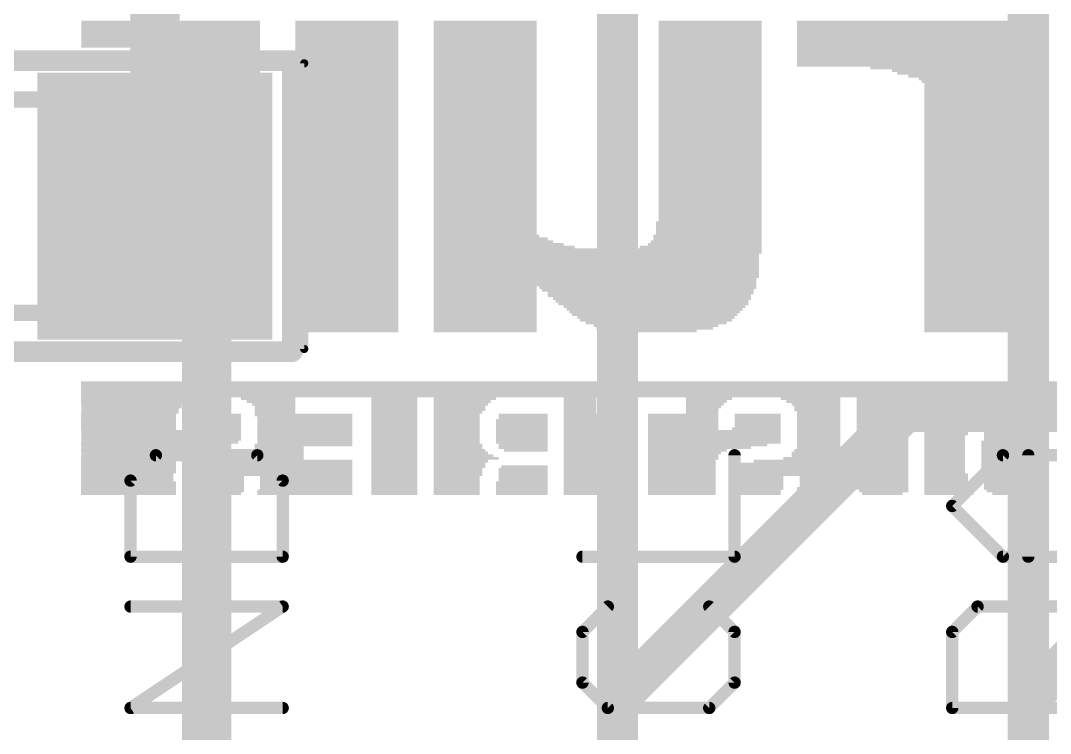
# Model space of a CAD drawing. Extents: x -0.1 to 28.1, y -0.3 to 17.1.
# Drawn here: x 3.93 to 10.3, y 3.85 to 8.26 of the extents above; entities that cross this region are included whole.
import ezdxf

# ---------------------------------------------------------------- set-up
doc = ezdxf.new("R2010")
doc.units = 0
for name, color, linetype in [('1', 12, 'CONTINUOUS'), ('16', 132, 'CONTINUOUS'), ('21', 40, 'CONTINUOUS'), ('22', 4, 'CONTINUOUS'), ('29', 253, 'CONTINUOUS'), ('39', 12, 'CONTINUOUS'), ('51', 253, 'CONTINUOUS')]:
    doc.layers.add(name, color=color, linetype=linetype)

# ---------------------------------------------------------------- blocks, each defined once
blk = doc.blocks.new('RECT')
blk.add_solid([(-0.5, -0.5), (0.5, -0.5), (-0.5, 0.5), (0.5, 0.5)])

msp = doc.modelspace()

# ---------------------------------------------------------------- linework, layer by layer
at = {"layer": '1'}
for points, const_width in [([(7.62, 9.21), (7.62, 1.778)], 0.254), ([(10.16, 9.21), (10.16, 1.778)], 0.254), ([(4.76, 7.112), (4.76, 8.89)], 0.3048), ([(5.08, 6.792), (4.76, 7.112)], 0.3048), ([(5.08, 1.778), (5.08, 6.792)], 0.3048)]:
    msp.add_lwpolyline(points, dxfattribs=dict(at, const_width=const_width))
at = {"layer": '1', "const_width": 0.1524}
for points in [[(4.8139, 7.1659, 1), (4.7061, 7.0581)], [(4.6838, 7.112, 1), (4.8362, 7.112)], [(5.1562, 6.792, 1), (5.0038, 6.792)], [(5.0261, 6.7381, 1), (5.1339, 6.8459)]]:
    msp.add_lwpolyline(points, format="xyb", dxfattribs=at)
at = {"layer": '16', "const_width": 0.254}
for points in [[(9.398, 5.842), (7.62, 4.064)], [(13.97, 5.842), (9.398, 5.842)], [(10.16, 4.064), (11.43, 5.334)], [(7.62, 4.064), (7.62, 1.778)], [(10.16, 1.778), (10.16, 4.064)]]:
    msp.add_lwpolyline(points, dxfattribs=at)
at = {"layer": '16', "const_width": 0.127}
for points in [[(9.398, 5.9055, 1), (9.398, 5.7785)], [(9.4429, 5.7971, 1), (9.3531, 5.8869)], [(7.6835, 4.064, 1), (7.5565, 4.064)], [(7.5751, 4.1089, 1), (7.6649, 4.0191)], [(10.2235, 4.064, 1), (10.0965, 4.064)], [(10.1151, 4.1089, 1), (10.2049, 4.0191)]]:
    msp.add_lwpolyline(points, format="xyb", dxfattribs=at)
at = {"layer": '21'}
for points, const_width in [([(2.01, 8.012), (5.61, 8.012)], 0.127), ([(5.61, 8.012), (5.61, 6.212)], 0.127), ([(5.61, 6.212), (2.01, 6.212)], 0.127), ([(4.7661, 5.5716), (4.6093, 5.4149)], 0.0762), ([(5.3931, 5.5716), (4.7661, 5.5716)], 0.0762), ([(5.5499, 5.4149), (5.3931, 5.5716)], 0.0762), ([(8.3439, 4.9446), (8.3439, 5.5716)], 0.0762), ([(9.6893, 5.2581), (10.0028, 5.5716)], 0.0762), ([(10.0028, 5.5716), (10.6299, 5.5716)], 0.0762), ([(10.1596, 4.9446), (10.1596, 5.5716)], 0.0762), ([(4.6093, 5.4149), (4.6093, 4.9446)], 0.0762), ([(5.5499, 4.9446), (5.5499, 5.4149)], 0.0762), ([(10.0028, 4.9446), (9.6893, 5.2581)], 0.0762), ([(4.6093, 4.9446), (5.5499, 4.9446)], 0.0762), ([(7.4033, 4.9446), (8.3439, 4.9446)], 0.0762), ([(10.6299, 4.9446), (10.0028, 4.9446)], 0.0762), ([(4.6093, 4.0091), (5.5499, 4.6361)], 0.0762), ([(5.5499, 4.6361), (4.6093, 4.6361)], 0.0762), ([(7.5601, 4.6361), (7.4033, 4.4794)], 0.0762), ([(8.3439, 4.4794), (8.1871, 4.6361)], 0.0762), ([(9.8461, 4.6361), (9.6893, 4.4794)], 0.0762), ([(10.4731, 4.6361), (9.8461, 4.6361)], 0.0762), ([(7.4033, 4.4794), (7.4033, 4.1658)], 0.0762), ([(8.3439, 4.1658), (8.3439, 4.4794)], 0.0762), ([(9.6893, 4.4794), (9.6893, 4.0091)], 0.0762), ([(7.4033, 4.1658), (7.5601, 4.0091)], 0.0762), ([(8.1871, 4.0091), (8.3439, 4.1658)], 0.0762), ([(5.5499, 4.0091), (4.6093, 4.0091)], 0.0762), ([(7.5601, 4.0091), (8.1871, 4.0091)], 0.0762), ([(9.6893, 4.0091), (10.6299, 4.0091)], 0.0762)]:
    msp.add_lwpolyline(points, dxfattribs=dict(at, const_width=const_width))
for points, const_width in [([(5.6418, 8.012, 1), (5.5783, 8.012)], 0.0635), ([(5.61, 7.9803, 1), (5.61, 8.0438)], 0.0635), ([(5.5783, 6.212, 1), (5.6418, 6.212)], 0.0635), ([(5.61, 6.1803, 1), (5.61, 6.2438)], 0.0635), ([(4.7661, 5.5907, 1), (4.7661, 5.5526)], 0.0381), ([(4.7795, 5.5582, 1), (4.7526, 5.5851)], 0.0381), ([(5.4066, 5.5851, 1), (5.3797, 5.5582)], 0.0381), ([(5.3931, 5.5526, 1), (5.3931, 5.5907)], 0.0381), ([(8.3629, 5.5716, 1), (8.3248, 5.5716)], 0.0381), ([(10.0028, 5.5907, 1), (10.0028, 5.5526)], 0.0381), ([(10.0163, 5.5582, 1), (9.9894, 5.5851)], 0.0381), ([(10.1787, 5.5716, 1), (10.1406, 5.5716)], 0.0381), ([(4.6283, 5.4149, 1), (4.5902, 5.4149)], 0.0381), ([(4.5958, 5.4284, 1), (4.6228, 5.4014)], 0.0381), ([(5.569, 5.4149, 1), (5.5309, 5.4149)], 0.0381), ([(5.5364, 5.4014, 1), (5.5634, 5.4284)], 0.0381), ([(9.7028, 5.2716, 1), (9.6758, 5.2446)], 0.0381), ([(9.6758, 5.2716, 1), (9.7028, 5.2446)], 0.0381), ([(4.6093, 4.9636, 1), (4.6093, 4.9255)], 0.0381), ([(5.5499, 4.9255, 1), (5.5499, 4.9636)], 0.0381), ([(7.4033, 4.9636, 1), (7.4033, 4.9255)], 0.0381), ([(8.3439, 4.9255, 1), (8.3439, 4.9636)], 0.0381), ([(10.0028, 4.9636, 1), (10.0028, 4.9255)], 0.0381), ([(9.9894, 4.9311, 1), (10.0163, 4.9581)], 0.0381), ([(4.5902, 4.9446, 1), (4.6283, 4.9446)], 0.0381), ([(5.5309, 4.9446, 1), (5.569, 4.9446)], 0.0381), ([(8.3248, 4.9446, 1), (8.3629, 4.9446)], 0.0381), ([(10.1406, 4.9446, 1), (10.1787, 4.9446)], 0.0381), ([(4.6093, 4.6552, 1), (4.6093, 4.6171)], 0.0381), ([(5.5605, 4.6203, 1), (5.5393, 4.652)], 0.0381), ([(5.5499, 4.6171, 1), (5.5499, 4.6552)], 0.0381), ([(7.5735, 4.6227, 1), (7.5466, 4.6496)], 0.0381), ([(8.2006, 4.6496, 1), (8.1737, 4.6227)], 0.0381), ([(9.8461, 4.6552, 1), (9.8461, 4.6171)], 0.0381), ([(9.8595, 4.6227, 1), (9.8326, 4.6496)], 0.0381), ([(7.4223, 4.4794, 1), (7.3842, 4.4794)], 0.0381), ([(7.3898, 4.4928, 1), (7.4168, 4.4659)], 0.0381), ([(8.3629, 4.4794, 1), (8.3248, 4.4794)], 0.0381), ([(8.3304, 4.4659, 1), (8.3574, 4.4928)], 0.0381), ([(9.7083, 4.4794, 1), (9.6702, 4.4794)], 0.0381), ([(9.6758, 4.4928, 1), (9.7028, 4.4659)], 0.0381), ([(7.4168, 4.1793, 1), (7.3898, 4.1524)], 0.0381), ([(8.3574, 4.1524, 1), (8.3304, 4.1793)], 0.0381), ([(7.3842, 4.1658, 1), (7.4223, 4.1658)], 0.0381), ([(8.3248, 4.1658, 1), (8.3629, 4.1658)], 0.0381), ([(4.6093, 4.0281, 1), (4.6093, 3.99)], 0.0381), ([(4.5987, 4.0249, 1), (4.6199, 3.9932)], 0.0381), ([(5.5499, 3.99, 1), (5.5499, 4.0281)], 0.0381), ([(7.5601, 4.0281, 1), (7.5601, 3.99)], 0.0381), ([(7.5466, 3.9956, 1), (7.5735, 4.0225)], 0.0381), ([(8.1737, 4.0225, 1), (8.2006, 3.9956)], 0.0381), ([(8.1871, 3.99, 1), (8.1871, 4.0281)], 0.0381), ([(9.6702, 4.0091, 1), (9.7083, 4.0091)], 0.0381), ([(9.6893, 4.0281, 1), (9.6893, 3.99)], 0.0381)]:
    msp.add_lwpolyline(points, format="xyb", dxfattribs=dict(at, const_width=const_width))
at = {"layer": '39', "const_width": 0.0508}
for points in [[(1.937, 7.995), (5.683, 7.995)], [(5.683, 7.995), (5.683, 6.229)], [(5.683, 6.229), (1.937, 6.229)]]:
    msp.add_lwpolyline(points, dxfattribs=at)
at = {"layer": '39', "const_width": 0.0254}
for points in [[(5.6957, 7.995, 1), (5.6703, 7.995)], [(5.683, 7.9823, 1), (5.683, 8.0077)], [(5.6703, 6.229, 1), (5.6957, 6.229)], [(5.683, 6.2163, 1), (5.683, 6.2417)]]:
    msp.add_lwpolyline(points, format="xyb", dxfattribs=at)
at = {"layer": '51', "const_width": 0.1016}
for points in [[(3.429, 7.772), (4.191, 7.772)], [(3.454, 6.452), (4.191, 6.452)]]:
    msp.add_lwpolyline(points, dxfattribs=at)
at = {"layer": '51', "const_width": 0.0508}
for points in [[(4.191, 7.7466, 1), (4.191, 7.7974)], [(4.191, 6.4266, 1), (4.191, 6.4774)]]:
    msp.add_lwpolyline(points, format="xyb", dxfattribs=at)

# ---------------------------------------------------------------- block references
at = {"layer": '1', "xscale": 1.3, "yscale": 1.5}
msp.add_blockref('RECT', (4.76, 7.112), dxfattribs=at)
at = {"layer": '22', "rotation": 180}
for p, xscale, yscale in [((4.8573, 8.2509), 1.1065, 0.0167), ((4.8573, 8.2342), 1.1065, 0.0168), ((4.8573, 8.2174), 1.1065, 0.0168), ((5.9469, 8.2509), 0.637, 0.0167), ((5.9469, 8.2342), 0.637, 0.0168), ((5.9469, 8.2174), 0.637, 0.0168), ((6.8018, 8.2509), 0.6371, 0.0167), ((6.8018, 8.2342), 0.6371, 0.0168), ((6.8018, 8.2174), 0.6371, 0.0168), ((8.1933, 8.2509), 0.637, 0.0167), ((8.1933, 8.2342), 0.637, 0.0168), ((8.1933, 8.2174), 0.637, 0.0168), ((9.4422, 8.2509), 1.425, 0.0167), ((9.4422, 8.2342), 1.425, 0.0168), ((9.4422, 8.2174), 1.425, 0.0168), ((4.8573, 8.2006), 1.1065, 0.0167), ((4.8573, 8.1839), 1.1065, 0.0168), ((4.8573, 8.1671), 1.1065, 0.0168), ((4.8573, 8.1503), 1.1065, 0.0167), ((5.9469, 8.2006), 0.637, 0.0167), ((5.9469, 8.1839), 0.637, 0.0168), ((5.9469, 8.1671), 0.637, 0.0168), ((5.9469, 8.1503), 0.637, 0.0167), ((6.8018, 8.2006), 0.6371, 0.0167), ((6.8018, 8.1839), 0.6371, 0.0168), ((6.8018, 8.1671), 0.6371, 0.0168), ((6.8018, 8.1503), 0.6371, 0.0167), ((8.1933, 8.2006), 0.637, 0.0167), ((8.1933, 8.1839), 0.637, 0.0168), ((8.1933, 8.1671), 0.637, 0.0168), ((8.1933, 8.1503), 0.637, 0.0167), ((9.4422, 8.2006), 1.425, 0.0167), ((9.4422, 8.1839), 1.425, 0.0168), ((9.4422, 8.1671), 1.425, 0.0168), ((9.4422, 8.1503), 1.425, 0.0167), ((4.8573, 8.1336), 1.1065, 0.0168), ((4.8573, 8.1168), 1.1065, 0.0168), ((4.8573, 8.1), 1.1065, 0.0167), ((5.092, 8.0833), 0.6371, 0.0168), ((5.9469, 8.1336), 0.637, 0.0168), ((5.9469, 8.1168), 0.637, 0.0168), ((5.9469, 8.1), 0.637, 0.0167), ((5.9469, 8.0833), 0.637, 0.0168), ((6.8018, 8.1336), 0.6371, 0.0168), ((6.8018, 8.1168), 0.6371, 0.0168), ((6.8018, 8.1), 0.6371, 0.0167), ((6.8018, 8.0833), 0.6371, 0.0168), ((8.1933, 8.1336), 0.637, 0.0168), ((8.1933, 8.1168), 0.637, 0.0168), ((8.1933, 8.1), 0.637, 0.0167), ((8.1933, 8.0833), 0.637, 0.0168), ((9.4422, 8.1336), 1.425, 0.0168), ((9.4422, 8.1168), 1.425, 0.0168), ((9.4422, 8.1), 1.425, 0.0167), ((9.4422, 8.0833), 1.425, 0.0168), ((5.092, 8.0666), 0.6371, 0.0167), ((5.092, 8.0498), 0.6371, 0.0168), ((5.092, 8.033), 0.6371, 0.0168), ((5.092, 8.0163), 0.6371, 0.0167), ((5.9469, 8.0666), 0.637, 0.0167), ((5.9469, 8.0498), 0.637, 0.0168), ((5.9469, 8.033), 0.637, 0.0168), ((5.9469, 8.0163), 0.637, 0.0167), ((6.8018, 8.0666), 0.6371, 0.0167), ((6.8018, 8.0498), 0.6371, 0.0168), ((6.8018, 8.033), 0.6371, 0.0168), ((6.8018, 8.0163), 0.6371, 0.0167), ((8.1933, 8.0666), 0.637, 0.0167), ((8.1933, 8.0498), 0.637, 0.0168), ((8.1933, 8.033), 0.637, 0.0168), ((8.1933, 8.0163), 0.637, 0.0167), ((9.4422, 8.0666), 1.425, 0.0167), ((9.4422, 8.0498), 1.425, 0.0168), ((9.4422, 8.033), 1.425, 0.0168), ((9.4422, 8.0163), 1.425, 0.0167), ((5.092, 7.9995), 0.6371, 0.0168), ((5.092, 7.9827), 0.6371, 0.0168), ((5.092, 7.966), 0.6371, 0.0167), ((5.9469, 7.9995), 0.637, 0.0168), ((5.9469, 7.9827), 0.637, 0.0168), ((5.9469, 7.966), 0.637, 0.0167), ((6.8018, 7.9995), 0.6371, 0.0168), ((6.8018, 7.9827), 0.6371, 0.0168), ((6.8018, 7.966), 0.6371, 0.0167), ((8.1933, 7.9995), 0.637, 0.0168), ((8.1933, 7.9827), 0.637, 0.0168), ((8.1933, 7.966), 0.637, 0.0167), ((9.4422, 7.9995), 1.425, 0.0168), ((9.4422, 7.9827), 1.425, 0.0168), ((9.6685, 7.966), 0.9723, 0.0167), ((5.092, 7.9492), 0.6371, 0.0168), ((5.092, 7.9324), 0.6371, 0.0168), ((5.092, 7.9157), 0.6371, 0.0167), ((5.092, 7.8989), 0.6371, 0.0168), ((5.9469, 7.9492), 0.637, 0.0168), ((5.9469, 7.9324), 0.637, 0.0168), ((5.9469, 7.9157), 0.637, 0.0167), ((5.9469, 7.8989), 0.637, 0.0168), ((6.8018, 7.9492), 0.6371, 0.0168), ((6.8018, 7.9324), 0.6371, 0.0168), ((6.8018, 7.9157), 0.6371, 0.0167), ((6.8018, 7.8989), 0.6371, 0.0168), ((8.1933, 7.9492), 0.637, 0.0168), ((8.1933, 7.9324), 0.637, 0.0168), ((8.1933, 7.9157), 0.637, 0.0167), ((8.1933, 7.8989), 0.637, 0.0168), ((9.7356, 7.9492), 0.8382, 0.0168), ((9.7523, 7.9324), 0.8047, 0.0168), ((9.7858, 7.9157), 0.7377, 0.0167), ((9.8194, 7.8989), 0.6706, 0.0168), ((5.092, 7.8821), 0.6371, 0.0168), ((5.092, 7.8654), 0.6371, 0.0167), ((5.092, 7.8486), 0.6371, 0.0168), ((5.092, 7.8319), 0.6371, 0.0167), ((5.9469, 7.8821), 0.637, 0.0168), ((5.9469, 7.8654), 0.637, 0.0167), ((5.9469, 7.8486), 0.637, 0.0168), ((5.9469, 7.8319), 0.637, 0.0167), ((6.8018, 7.8821), 0.6371, 0.0168), ((6.8018, 7.8654), 0.6371, 0.0167), ((6.8018, 7.8486), 0.6371, 0.0168), ((6.8018, 7.8319), 0.6371, 0.0167), ((8.1933, 7.8821), 0.637, 0.0168), ((8.1933, 7.8654), 0.637, 0.0167), ((8.1933, 7.8486), 0.637, 0.0168), ((8.1933, 7.8319), 0.637, 0.0167), ((9.8278, 7.8821), 0.6538, 0.0168), ((9.8361, 7.8654), 0.6371, 0.0167), ((9.8361, 7.8486), 0.6371, 0.0168), ((9.8361, 7.8319), 0.6371, 0.0167), ((5.092, 7.8151), 0.6371, 0.0168), ((5.092, 7.7983), 0.6371, 0.0168), ((5.092, 7.7816), 0.6371, 0.0167), ((5.092, 7.7648), 0.6371, 0.0168), ((5.9469, 7.8151), 0.637, 0.0168), ((5.9469, 7.7983), 0.637, 0.0168), ((5.9469, 7.7816), 0.637, 0.0167), ((5.9469, 7.7648), 0.637, 0.0168), ((6.8018, 7.8151), 0.6371, 0.0168), ((6.8018, 7.7983), 0.6371, 0.0168), ((6.8018, 7.7816), 0.6371, 0.0167), ((6.8018, 7.7648), 0.6371, 0.0168), ((8.1933, 7.8151), 0.637, 0.0168), ((8.1933, 7.7983), 0.637, 0.0168), ((8.1933, 7.7816), 0.637, 0.0167), ((8.1933, 7.7648), 0.637, 0.0168), ((9.8361, 7.8151), 0.6371, 0.0168), ((9.8361, 7.7983), 0.6371, 0.0168), ((9.8361, 7.7816), 0.6371, 0.0167), ((9.8361, 7.7648), 0.6371, 0.0168), ((5.092, 7.748), 0.6371, 0.0168), ((5.092, 7.7313), 0.6371, 0.0167), ((5.092, 7.7145), 0.6371, 0.0168), ((5.092, 7.6977), 0.6371, 0.0168), ((5.9469, 7.748), 0.637, 0.0168), ((5.9469, 7.7313), 0.637, 0.0167), ((5.9469, 7.7145), 0.637, 0.0168), ((5.9469, 7.6977), 0.637, 0.0168), ((6.8018, 7.748), 0.6371, 0.0168), ((6.8018, 7.7313), 0.6371, 0.0167), ((6.8018, 7.7145), 0.6371, 0.0168), ((6.8018, 7.6977), 0.6371, 0.0168), ((8.1933, 7.748), 0.637, 0.0168), ((8.1933, 7.7313), 0.637, 0.0167), ((8.1933, 7.7145), 0.637, 0.0168), ((8.1933, 7.6977), 0.637, 0.0168), ((9.8361, 7.748), 0.6371, 0.0168), ((9.8361, 7.7313), 0.6371, 0.0167), ((9.8361, 7.7145), 0.6371, 0.0168), ((9.8361, 7.6977), 0.6371, 0.0168), ((5.092, 7.681), 0.6371, 0.0167), ((5.092, 7.6642), 0.6371, 0.0168), ((5.092, 7.6475), 0.6371, 0.0167), ((5.9469, 7.681), 0.637, 0.0167), ((5.9469, 7.6642), 0.637, 0.0168), ((5.9469, 7.6475), 0.637, 0.0167), ((6.8018, 7.681), 0.6371, 0.0167), ((6.8018, 7.6642), 0.6371, 0.0168), ((6.8018, 7.6475), 0.6371, 0.0167), ((8.1933, 7.681), 0.637, 0.0167), ((8.1933, 7.6642), 0.637, 0.0168), ((8.1933, 7.6475), 0.637, 0.0167), ((9.8361, 7.681), 0.6371, 0.0167), ((9.8361, 7.6642), 0.6371, 0.0168), ((9.8361, 7.6475), 0.6371, 0.0167), ((5.092, 7.6307), 0.6371, 0.0168), ((5.092, 7.6139), 0.6371, 0.0168), ((5.092, 7.5972), 0.6371, 0.0167), ((5.092, 7.5804), 0.6371, 0.0168), ((5.9469, 7.6307), 0.637, 0.0168), ((5.9469, 7.6139), 0.637, 0.0168), ((5.9469, 7.5972), 0.637, 0.0167), ((5.9469, 7.5804), 0.637, 0.0168), ((6.8018, 7.6307), 0.6371, 0.0168), ((6.8018, 7.6139), 0.6371, 0.0168), ((6.8018, 7.5972), 0.6371, 0.0167), ((6.8018, 7.5804), 0.6371, 0.0168), ((8.1933, 7.6307), 0.637, 0.0168), ((8.1933, 7.6139), 0.637, 0.0168), ((8.1933, 7.5972), 0.637, 0.0167), ((8.1933, 7.5804), 0.637, 0.0168), ((9.8361, 7.6307), 0.6371, 0.0168), ((9.8361, 7.6139), 0.6371, 0.0168), ((9.8361, 7.5972), 0.6371, 0.0167), ((9.8361, 7.5804), 0.6371, 0.0168), ((5.092, 7.5636), 0.6371, 0.0168), ((5.092, 7.5469), 0.6371, 0.0167), ((5.092, 7.5301), 0.6371, 0.0168), ((5.092, 7.5133), 0.6371, 0.0168), ((5.9469, 7.5636), 0.637, 0.0168), ((5.9469, 7.5469), 0.637, 0.0167), ((5.9469, 7.5301), 0.637, 0.0168), ((5.9469, 7.5133), 0.637, 0.0168), ((6.8018, 7.5636), 0.6371, 0.0168), ((6.8018, 7.5469), 0.6371, 0.0167), ((6.8018, 7.5301), 0.6371, 0.0168), ((6.8018, 7.5133), 0.6371, 0.0168), ((8.1933, 7.5636), 0.637, 0.0168), ((8.1933, 7.5469), 0.637, 0.0167), ((8.1933, 7.5301), 0.637, 0.0168), ((8.1933, 7.5133), 0.637, 0.0168), ((9.8361, 7.5636), 0.6371, 0.0168), ((9.8361, 7.5469), 0.6371, 0.0167), ((9.8361, 7.5301), 0.6371, 0.0168), ((9.8361, 7.5133), 0.6371, 0.0168), ((5.092, 7.4966), 0.6371, 0.0167), ((5.092, 7.4798), 0.6371, 0.0168), ((5.092, 7.463), 0.6371, 0.0168), ((5.092, 7.4463), 0.6371, 0.0167), ((5.9469, 7.4966), 0.637, 0.0167), ((5.9469, 7.4798), 0.637, 0.0168), ((5.9469, 7.463), 0.637, 0.0168), ((5.9469, 7.4463), 0.637, 0.0167), ((6.8018, 7.4966), 0.6371, 0.0167), ((6.8018, 7.4798), 0.6371, 0.0168), ((6.8018, 7.463), 0.6371, 0.0168), ((6.8018, 7.4463), 0.6371, 0.0167), ((8.1933, 7.4966), 0.637, 0.0167), ((8.1933, 7.4798), 0.637, 0.0168), ((8.1933, 7.463), 0.637, 0.0168), ((8.1933, 7.4463), 0.637, 0.0167), ((9.8361, 7.4966), 0.6371, 0.0167), ((9.8361, 7.4798), 0.6371, 0.0168), ((9.8361, 7.463), 0.6371, 0.0168), ((9.8361, 7.4463), 0.6371, 0.0167), ((5.092, 7.4295), 0.6371, 0.0168), ((5.092, 7.4127), 0.6371, 0.0167), ((5.092, 7.396), 0.6371, 0.0168), ((5.092, 7.3792), 0.6371, 0.0168), ((5.9469, 7.4295), 0.637, 0.0168), ((5.9469, 7.4127), 0.637, 0.0167), ((5.9469, 7.396), 0.637, 0.0168), ((5.9469, 7.3792), 0.637, 0.0168), ((6.8018, 7.4295), 0.6371, 0.0168), ((6.8018, 7.4127), 0.6371, 0.0167), ((6.8018, 7.396), 0.6371, 0.0168), ((6.8018, 7.3792), 0.6371, 0.0168), ((8.1933, 7.4295), 0.637, 0.0168), ((8.1933, 7.4127), 0.637, 0.0167), ((8.1933, 7.396), 0.637, 0.0168), ((8.1933, 7.3792), 0.637, 0.0168), ((9.8361, 7.4295), 0.6371, 0.0168), ((9.8361, 7.4127), 0.6371, 0.0167), ((9.8361, 7.396), 0.6371, 0.0168), ((9.8361, 7.3792), 0.6371, 0.0168), ((5.092, 7.3624), 0.6371, 0.0167), ((5.092, 7.3457), 0.6371, 0.0168), ((5.092, 7.3289), 0.6371, 0.0168), ((5.9469, 7.3624), 0.637, 0.0167), ((5.9469, 7.3457), 0.637, 0.0168), ((5.9469, 7.3289), 0.637, 0.0168), ((6.8018, 7.3624), 0.6371, 0.0167), ((6.8018, 7.3457), 0.6371, 0.0168), ((6.8018, 7.3289), 0.6371, 0.0168), ((8.1933, 7.3624), 0.637, 0.0167), ((8.1933, 7.3457), 0.637, 0.0168), ((8.1933, 7.3289), 0.637, 0.0168), ((9.8361, 7.3624), 0.6371, 0.0167), ((9.8361, 7.3457), 0.6371, 0.0168), ((9.8361, 7.3289), 0.6371, 0.0168), ((5.092, 7.3121), 0.6371, 0.0167), ((5.092, 7.2954), 0.6371, 0.0168), ((5.092, 7.2786), 0.6371, 0.0168), ((5.092, 7.2618), 0.6371, 0.0167), ((5.9469, 7.3121), 0.637, 0.0167), ((5.9469, 7.2954), 0.637, 0.0168), ((5.9469, 7.2786), 0.637, 0.0168), ((5.9469, 7.2618), 0.637, 0.0167), ((6.8018, 7.3121), 0.6371, 0.0167), ((6.8018, 7.2954), 0.6371, 0.0168), ((6.8018, 7.2786), 0.6371, 0.0168), ((6.8018, 7.2618), 0.6371, 0.0167), ((8.1933, 7.3121), 0.637, 0.0167), ((8.1933, 7.2954), 0.637, 0.0168), ((8.1933, 7.2786), 0.637, 0.0168), ((8.1933, 7.2618), 0.637, 0.0167), ((9.8361, 7.3121), 0.6371, 0.0167), ((9.8361, 7.2954), 0.6371, 0.0168), ((9.8361, 7.2786), 0.6371, 0.0168), ((9.8361, 7.2618), 0.6371, 0.0167), ((5.092, 7.2451), 0.6371, 0.0168), ((5.092, 7.2284), 0.6371, 0.0167), ((5.092, 7.2116), 0.6371, 0.0168), ((5.092, 7.1948), 0.6371, 0.0168), ((5.9469, 7.2451), 0.637, 0.0168), ((5.9469, 7.2284), 0.637, 0.0167), ((5.9469, 7.2116), 0.637, 0.0168), ((5.9469, 7.1948), 0.637, 0.0168), ((6.8018, 7.2451), 0.6371, 0.0168), ((6.8018, 7.2284), 0.6371, 0.0167), ((6.8018, 7.2116), 0.6371, 0.0168), ((6.8018, 7.1948), 0.6371, 0.0168), ((8.1933, 7.2451), 0.637, 0.0168), ((8.1933, 7.2284), 0.637, 0.0167), ((8.1933, 7.2116), 0.637, 0.0168), ((8.1933, 7.1948), 0.637, 0.0168), ((9.8361, 7.2451), 0.6371, 0.0168), ((9.8361, 7.2284), 0.6371, 0.0167), ((9.8361, 7.2116), 0.6371, 0.0168), ((9.8361, 7.1948), 0.6371, 0.0168), ((5.092, 7.1781), 0.6371, 0.0167), ((5.092, 7.1613), 0.6371, 0.0168), ((5.092, 7.1445), 0.6371, 0.0168), ((5.092, 7.1278), 0.6371, 0.0167), ((5.9469, 7.1781), 0.637, 0.0167), ((5.9469, 7.1613), 0.637, 0.0168), ((5.9469, 7.1445), 0.637, 0.0168), ((5.9469, 7.1278), 0.637, 0.0167), ((6.8018, 7.1781), 0.6371, 0.0167), ((6.8018, 7.1613), 0.6371, 0.0168), ((6.8018, 7.1445), 0.6371, 0.0168), ((6.8018, 7.1278), 0.6371, 0.0167), ((8.1933, 7.1781), 0.637, 0.0167), ((8.1933, 7.1613), 0.637, 0.0168), ((8.1933, 7.1445), 0.637, 0.0168), ((8.1933, 7.1278), 0.637, 0.0167), ((9.8361, 7.1781), 0.6371, 0.0167), ((9.8361, 7.1613), 0.6371, 0.0168), ((9.8361, 7.1445), 0.6371, 0.0168), ((9.8361, 7.1278), 0.6371, 0.0167), ((5.092, 7.111), 0.6371, 0.0168), ((5.092, 7.0942), 0.6371, 0.0168), ((5.092, 7.0775), 0.6371, 0.0167), ((5.092, 7.0607), 0.6371, 0.0168), ((5.9469, 7.111), 0.637, 0.0168), ((5.9469, 7.0942), 0.637, 0.0168), ((5.9469, 7.0775), 0.637, 0.0167), ((5.9469, 7.0607), 0.637, 0.0168), ((6.8018, 7.111), 0.6371, 0.0168), ((6.8018, 7.0942), 0.6371, 0.0168), ((6.8018, 7.0775), 0.6371, 0.0167), ((6.8018, 7.0607), 0.6371, 0.0168), ((8.1933, 7.111), 0.637, 0.0168), ((8.1933, 7.0942), 0.637, 0.0168), ((8.1933, 7.0775), 0.637, 0.0167), ((8.1933, 7.0607), 0.637, 0.0168), ((9.8361, 7.111), 0.6371, 0.0168), ((9.8361, 7.0942), 0.6371, 0.0168), ((9.8361, 7.0775), 0.6371, 0.0167), ((9.8361, 7.0607), 0.6371, 0.0168), ((5.092, 7.0439), 0.6371, 0.0168), ((5.092, 7.0272), 0.6371, 0.0167), ((5.092, 7.0104), 0.6371, 0.0168), ((5.9469, 7.0439), 0.637, 0.0168), ((5.9469, 7.0272), 0.637, 0.0167), ((5.9469, 7.0104), 0.637, 0.0168), ((6.8018, 7.0439), 0.6371, 0.0168), ((6.8018, 7.0272), 0.6371, 0.0167), ((6.8018, 7.0104), 0.6371, 0.0168), ((8.1849, 7.0104), 0.6538, 0.0168), ((8.1933, 7.0439), 0.637, 0.0168), ((8.1933, 7.0272), 0.637, 0.0167), ((9.8361, 7.0439), 0.6371, 0.0168), ((9.8361, 7.0272), 0.6371, 0.0167), ((9.8361, 7.0104), 0.6371, 0.0168), ((5.092, 6.9937), 0.6371, 0.0167), ((5.092, 6.9769), 0.6371, 0.0168), ((5.092, 6.9601), 0.6371, 0.0168), ((5.092, 6.9434), 0.6371, 0.0167), ((5.9469, 6.9937), 0.637, 0.0167), ((5.9469, 6.9769), 0.637, 0.0168), ((5.9469, 6.9601), 0.637, 0.0168), ((5.9469, 6.9434), 0.637, 0.0167), ((6.8018, 6.9937), 0.6371, 0.0167), ((6.8018, 6.9769), 0.6371, 0.0168), ((6.8018, 6.9601), 0.6371, 0.0168), ((6.8018, 6.9434), 0.6371, 0.0167), ((8.1849, 6.9937), 0.6538, 0.0167), ((8.1849, 6.9769), 0.6538, 0.0168), ((8.1849, 6.9601), 0.6538, 0.0168), ((8.1849, 6.9434), 0.6538, 0.0167), ((9.8361, 6.9937), 0.6371, 0.0167), ((9.8361, 6.9769), 0.6371, 0.0168), ((9.8361, 6.9601), 0.6371, 0.0168), ((9.8361, 6.9434), 0.6371, 0.0167), ((5.0752, 6.8763), 0.6706, 0.0168), ((5.0836, 6.9266), 0.6538, 0.0168), ((5.0836, 6.9098), 0.6538, 0.0168), ((5.0836, 6.8931), 0.6538, 0.0167), ((5.9469, 6.9266), 0.637, 0.0168), ((5.9469, 6.9098), 0.637, 0.0168), ((5.9469, 6.8931), 0.637, 0.0167), ((5.9469, 6.8763), 0.637, 0.0168), ((6.8521, 6.8931), 0.7377, 0.0167), ((6.8102, 6.9266), 0.6538, 0.0168), ((6.8354, 6.9098), 0.7041, 0.0168), ((6.8857, 6.8763), 0.8047, 0.0168), ((8.1598, 6.8763), 0.7041, 0.0168), ((8.1682, 6.8931), 0.6873, 0.0167), ((8.1765, 6.9266), 0.6706, 0.0168), ((8.1765, 6.9098), 0.6706, 0.0168), ((9.8361, 6.9266), 0.6371, 0.0168), ((9.8361, 6.9098), 0.6371, 0.0168), ((9.8361, 6.8931), 0.6371, 0.0167), ((9.8361, 6.8763), 0.6371, 0.0168), ((4.8573, 6.826), 1.1065, 0.0168), ((4.8573, 6.8093), 1.1065, 0.0167), ((5.0417, 6.8428), 0.7377, 0.0167), ((5.0668, 6.8595), 0.6874, 0.0168), ((5.9469, 6.8595), 0.637, 0.0168), ((5.9469, 6.8428), 0.637, 0.0167), ((5.9469, 6.826), 0.637, 0.0168), ((5.9469, 6.8093), 0.637, 0.0167), ((6.9192, 6.8595), 0.8718, 0.0168), ((7.4976, 6.8428), 2.0285, 0.0167), ((7.4976, 6.826), 2.0285, 0.0168), ((7.4892, 6.8093), 2.0117, 0.0167), ((8.1346, 6.8595), 0.7544, 0.0168), ((9.8361, 6.8595), 0.6371, 0.0168), ((9.8361, 6.8428), 0.6371, 0.0167), ((9.8361, 6.826), 0.6371, 0.0168), ((9.8361, 6.8093), 0.6371, 0.0167), ((4.8573, 6.7925), 1.1065, 0.0168), ((4.8573, 6.7757), 1.1065, 0.0168), ((4.8573, 6.759), 1.1065, 0.0167), ((4.8573, 6.7422), 1.1065, 0.0168), ((5.9469, 6.7925), 0.637, 0.0168), ((5.9469, 6.7757), 0.637, 0.0168), ((5.9469, 6.759), 0.637, 0.0167), ((5.9469, 6.7422), 0.637, 0.0168), ((7.4892, 6.7925), 2.0117, 0.0168), ((7.4892, 6.7757), 2.0117, 0.0168), ((7.4892, 6.759), 2.0117, 0.0167), ((7.4892, 6.7422), 2.0117, 0.0168), ((9.8361, 6.7925), 0.6371, 0.0168), ((9.8361, 6.7757), 0.6371, 0.0168), ((9.8361, 6.759), 0.6371, 0.0167), ((9.8361, 6.7422), 0.6371, 0.0168), ((4.8573, 6.7254), 1.1065, 0.0168), ((4.8573, 6.7087), 1.1065, 0.0167), ((4.8573, 6.6919), 1.1065, 0.0168), ((5.9469, 6.7254), 0.637, 0.0168), ((5.9469, 6.7087), 0.637, 0.0167), ((5.9469, 6.6919), 0.637, 0.0168), ((7.4892, 6.7254), 2.0117, 0.0168), ((7.4892, 6.7087), 2.0117, 0.0167), ((7.4892, 6.6919), 2.0117, 0.0168), ((9.8361, 6.7254), 0.6371, 0.0168), ((9.8361, 6.7087), 0.6371, 0.0167), ((9.8361, 6.6919), 0.6371, 0.0168), ((4.8489, 6.6751), 1.0897, 0.0168), ((4.8489, 6.6584), 1.0897, 0.0167), ((4.8489, 6.6416), 1.0897, 0.0168), ((4.8489, 6.6248), 1.0897, 0.0168), ((5.9469, 6.6751), 0.637, 0.0168), ((5.9469, 6.6584), 0.637, 0.0167), ((5.9469, 6.6416), 0.637, 0.0168), ((5.9469, 6.6248), 0.637, 0.0168), ((7.4808, 6.6584), 1.995, 0.0167), ((7.4808, 6.6416), 1.995, 0.0168), ((7.4808, 6.6248), 1.995, 0.0168), ((7.4892, 6.6751), 2.0117, 0.0168), ((9.8361, 6.6751), 0.6371, 0.0168), ((9.8361, 6.6584), 0.6371, 0.0167), ((9.8361, 6.6416), 0.6371, 0.0168), ((9.8361, 6.6248), 0.6371, 0.0168), ((4.8405, 6.5913), 1.0729, 0.0168), ((4.8405, 6.5746), 1.0729, 0.0167), ((4.8405, 6.5578), 1.0729, 0.0168), ((4.8489, 6.6081), 1.0897, 0.0167), ((5.9469, 6.6081), 0.637, 0.0167), ((5.9469, 6.5913), 0.637, 0.0168), ((5.9469, 6.5746), 0.637, 0.0167), ((5.9469, 6.5578), 0.637, 0.0168), ((6.8018, 6.6081), 0.6371, 0.0167), ((6.8018, 6.5913), 0.6371, 0.0168), ((6.8018, 6.5746), 0.6371, 0.0167), ((6.8018, 6.5578), 0.6371, 0.0168), ((7.8077, 6.6081), 1.3412, 0.0167), ((7.8077, 6.5913), 1.3076, 0.0168), ((7.8245, 6.5746), 1.2741, 0.0167), ((7.8161, 6.5578), 1.2573, 0.0168), ((9.8361, 6.6081), 0.6371, 0.0167), ((9.8361, 6.5913), 0.6371, 0.0168), ((9.8361, 6.5746), 0.6371, 0.0167), ((9.8361, 6.5578), 0.6371, 0.0168), ((4.8405, 6.541), 1.0729, 0.0168), ((4.8321, 6.5243), 1.0562, 0.0167), ((4.8321, 6.5075), 1.0562, 0.0168), ((4.8237, 6.4907), 1.0394, 0.0168), ((5.9469, 6.541), 0.637, 0.0168), ((5.9469, 6.5243), 0.637, 0.0167), ((5.9469, 6.5075), 0.637, 0.0168), ((5.9469, 6.4907), 0.637, 0.0168), ((6.8018, 6.541), 0.6371, 0.0168), ((6.8018, 6.5243), 0.6371, 0.0167), ((6.8018, 6.5075), 0.6371, 0.0168), ((6.8018, 6.4907), 0.6371, 0.0168), ((7.8329, 6.541), 1.2237, 0.0168), ((7.8329, 6.5243), 1.1903, 0.0167), ((7.8413, 6.5075), 1.1735, 0.0168), ((7.8496, 6.4907), 1.1232, 0.0168), ((9.8361, 6.541), 0.6371, 0.0168), ((9.8361, 6.5243), 0.6371, 0.0167), ((9.8361, 6.5075), 0.6371, 0.0168), ((9.8361, 6.4907), 0.6371, 0.0168), ((4.8153, 6.474), 1.0226, 0.0167), ((4.8153, 6.4572), 1.0226, 0.0168), ((4.7902, 6.4237), 0.9723, 0.0167), ((4.807, 6.4404), 1.0059, 0.0168), ((5.9469, 6.474), 0.637, 0.0167), ((5.9469, 6.4572), 0.637, 0.0168), ((5.9469, 6.4404), 0.637, 0.0168), ((5.9469, 6.4237), 0.637, 0.0167), ((6.8018, 6.474), 0.6371, 0.0167), ((6.8018, 6.4572), 0.6371, 0.0168), ((6.8018, 6.4404), 0.6371, 0.0168), ((6.8018, 6.4237), 0.6371, 0.0167), ((7.8496, 6.474), 1.0896, 0.0167), ((7.8496, 6.4572), 1.0562, 0.0168), ((7.8496, 6.4404), 1.0226, 0.0168), ((7.858, 6.4237), 0.9724, 0.0167), ((9.8361, 6.474), 0.6371, 0.0167), ((9.8361, 6.4572), 0.6371, 0.0168), ((9.8361, 6.4404), 0.6371, 0.0168), ((9.8361, 6.4237), 0.6371, 0.0167), ((4.7902, 6.4069), 0.9723, 0.0168), ((4.807, 6.3902), 0.8717, 0.0167), ((4.8237, 6.3734), 0.7712, 0.0168), ((5.9469, 6.4069), 0.637, 0.0168), ((5.9469, 6.3902), 0.637, 0.0167), ((5.9469, 6.3734), 0.637, 0.0168), ((6.8018, 6.4069), 0.6371, 0.0168), ((6.8018, 6.3902), 0.6371, 0.0167), ((6.8018, 6.3734), 0.6371, 0.0168), ((7.858, 6.4069), 0.9388, 0.0168), ((7.858, 6.3902), 0.8718, 0.0167), ((7.858, 6.3734), 0.7712, 0.0168), ((9.8361, 6.4069), 0.6371, 0.0168), ((9.8361, 6.3902), 0.6371, 0.0167), ((9.8361, 6.3734), 0.6371, 0.0168), ((4.8238, 6.3566), 0.7041, 0.0168), ((4.8573, 6.3399), 0.5365, 0.0167), ((4.8908, 6.3231), 0.2012, 0.0168), ((5.9469, 6.3566), 0.637, 0.0168), ((5.9469, 6.3399), 0.637, 0.0167), ((6.8018, 6.3566), 0.6371, 0.0168), ((6.8018, 6.3399), 0.6371, 0.0167), ((7.8496, 6.3566), 0.7208, 0.0168), ((7.8497, 6.3399), 0.5197, 0.0167), ((9.8361, 6.3566), 0.6371, 0.0168), ((9.8361, 6.3399), 0.6371, 0.0167), ((11.303, 6.0213), 13.998, 0.0168), ((11.303, 6.0046), 13.998, 0.0167), ((11.303, 5.9878), 13.998, 0.0168), ((11.303, 5.971), 13.998, 0.0167), ((11.303, 5.9543), 13.998, 0.0168), ((11.303, 5.9375), 13.998, 0.0168), ((4.6477, 5.9207), 0.6874, 0.0167), ((5.4607, 5.9207), 0.3353, 0.0167), ((6.2403, 5.9207), 0.285, 0.0167), ((6.6761, 5.9207), 0.3856, 0.0167), ((7.3886, 5.9207), 0.2012, 0.0167), ((8.1849, 5.9207), 0.285, 0.0167), ((8.8135, 5.9207), 0.3688, 0.0167), ((9.2577, 5.9207), 0.3185, 0.0167), ((9.7355, 5.9207), 0.4359, 0.0167), ((4.6309, 5.904), 0.6538, 0.0168), ((4.6142, 5.8872), 0.6203, 0.0168), ((4.6142, 5.8704), 0.6203, 0.0167), ((4.6058, 5.8537), 0.6035, 0.0168), ((5.4775, 5.904), 0.3018, 0.0168), ((5.4943, 5.8872), 0.2682, 0.0168), ((5.5027, 5.8704), 0.2515, 0.0167), ((5.5027, 5.8537), 0.2515, 0.0168), ((6.2403, 5.904), 0.285, 0.0168), ((6.2403, 5.8872), 0.285, 0.0168), ((6.2403, 5.8704), 0.285, 0.0167), ((6.2403, 5.8537), 0.285, 0.0168), ((6.6593, 5.904), 0.3521, 0.0168), ((6.6509, 5.8872), 0.3353, 0.0168), ((6.6426, 5.8704), 0.3186, 0.0167), ((6.6426, 5.8537), 0.3186, 0.0168), ((7.3886, 5.904), 0.2012, 0.0168), ((7.3886, 5.8872), 0.2012, 0.0168), ((7.3886, 5.8704), 0.2012, 0.0167), ((7.3886, 5.8537), 0.2012, 0.0168), ((8.143, 5.8537), 0.2012, 0.0168), ((8.1682, 5.904), 0.2515, 0.0168), ((8.1598, 5.8872), 0.2347, 0.0168), ((8.1514, 5.8704), 0.2179, 0.0167), ((8.8303, 5.904), 0.3352, 0.0168), ((8.8471, 5.8872), 0.3017, 0.0168), ((8.8555, 5.8704), 0.2849, 0.0167), ((8.8555, 5.8537), 0.2849, 0.0168), ((9.2577, 5.904), 0.3185, 0.0168), ((9.2577, 5.8872), 0.3185, 0.0168), ((9.2577, 5.8704), 0.3185, 0.0167), ((9.2577, 5.8537), 0.3185, 0.0168), ((9.6936, 5.8872), 0.3521, 0.0168), ((9.6768, 5.8704), 0.3185, 0.0167), ((9.7104, 5.904), 0.3856, 0.0168), ((9.6685, 5.8537), 0.3018, 0.0168), ((4.5974, 5.8201), 0.5868, 0.0167), ((4.5974, 5.8034), 0.5868, 0.0168), ((4.5974, 5.7866), 0.5868, 0.0168), ((4.6058, 5.8369), 0.6035, 0.0168), ((5.1423, 5.8201), 0.3017, 0.0167), ((5.1423, 5.8034), 0.3017, 0.0168), ((5.1423, 5.7866), 0.3017, 0.0168), ((5.5027, 5.8369), 0.2515, 0.0168), ((5.6787, 5.8201), 0.6035, 0.0167), ((5.6871, 5.8034), 0.5867, 0.0168), ((5.6871, 5.7866), 0.5867, 0.0168), ((6.2403, 5.8369), 0.285, 0.0168), ((6.2403, 5.8201), 0.285, 0.0167), ((6.2403, 5.8034), 0.285, 0.0168), ((6.2403, 5.7866), 0.285, 0.0168), ((6.6342, 5.8369), 0.3018, 0.0168), ((6.6258, 5.8201), 0.285, 0.0167), ((6.6258, 5.8034), 0.285, 0.0168), ((6.6258, 5.7866), 0.285, 0.0168), ((7.0282, 5.7866), 0.3185, 0.0168), ((7.0366, 5.8201), 0.3017, 0.0167), ((7.0366, 5.8034), 0.3017, 0.0168), ((7.3886, 5.8369), 0.2012, 0.0168), ((7.4976, 5.8201), 0.4191, 0.0167), ((7.4976, 5.8034), 0.4191, 0.0168), ((7.4976, 5.7866), 0.4191, 0.0168), ((8.0257, 5.8201), 0.4359, 0.0167), ((8.0257, 5.8034), 0.4359, 0.0168), ((8.0257, 5.7866), 0.4359, 0.0168), ((8.143, 5.8369), 0.2012, 0.0168), ((8.4867, 5.8201), 0.2849, 0.0167), ((8.4867, 5.8034), 0.2849, 0.0168), ((8.4867, 5.7866), 0.2849, 0.0168), ((8.8638, 5.8369), 0.2682, 0.0168), ((8.8638, 5.8201), 0.2682, 0.0167), ((8.8638, 5.8034), 0.2682, 0.0168), ((8.8638, 5.7866), 0.2682, 0.0168), ((9.2577, 5.8369), 0.3185, 0.0168), ((9.2577, 5.8201), 0.3185, 0.0167), ((9.2577, 5.8034), 0.3185, 0.0168), ((9.2577, 5.7866), 0.3185, 0.0168), ((9.6517, 5.7866), 0.2683, 0.0168), ((9.6685, 5.8369), 0.3018, 0.0168), ((9.6601, 5.8201), 0.285, 0.0167), ((9.6601, 5.8034), 0.285, 0.0168), ((10.0457, 5.7866), 0.3186, 0.0168), ((10.0541, 5.8034), 0.3018, 0.0168), ((10.0625, 5.8201), 0.285, 0.0167), ((4.5974, 5.7698), 0.5868, 0.0167), ((4.5974, 5.7531), 0.5868, 0.0168), ((4.5974, 5.7363), 0.5868, 0.0167), ((5.1423, 5.7698), 0.3017, 0.0167), ((5.1423, 5.7531), 0.3017, 0.0168), ((5.1423, 5.7363), 0.3017, 0.0167), ((5.6871, 5.7698), 0.5867, 0.0167), ((5.6871, 5.7531), 0.5867, 0.0168), ((5.6871, 5.7363), 0.5867, 0.0167), ((6.2403, 5.7698), 0.285, 0.0167), ((6.2403, 5.7531), 0.285, 0.0168), ((6.2403, 5.7363), 0.285, 0.0167), ((6.6258, 5.7698), 0.285, 0.0167), ((6.6258, 5.7531), 0.285, 0.0168), ((6.6258, 5.7363), 0.285, 0.0167), ((7.0282, 5.7698), 0.3185, 0.0167), ((7.0282, 5.7531), 0.3185, 0.0168), ((7.0282, 5.7363), 0.3185, 0.0167), ((7.4976, 5.7698), 0.4191, 0.0167), ((7.4976, 5.7531), 0.4191, 0.0168), ((7.4976, 5.7363), 0.4191, 0.0167), ((8.0257, 5.7698), 0.4359, 0.0167), ((8.0257, 5.7531), 0.4359, 0.0168), ((8.0257, 5.7363), 0.4359, 0.0167), ((8.4783, 5.7363), 0.3017, 0.0167), ((8.4867, 5.7698), 0.2849, 0.0167), ((8.4867, 5.7531), 0.2849, 0.0168), ((8.8638, 5.7698), 0.2682, 0.0167), ((8.8638, 5.7531), 0.2682, 0.0168), ((8.8638, 5.7363), 0.2682, 0.0167), ((9.2577, 5.7698), 0.3185, 0.0167), ((9.2577, 5.7531), 0.3185, 0.0168), ((9.2577, 5.7363), 0.3185, 0.0167), ((9.6517, 5.7698), 0.2683, 0.0167), ((9.6517, 5.7531), 0.2683, 0.0168), ((9.6517, 5.7363), 0.2683, 0.0167), ((10.0457, 5.7698), 0.3186, 0.0167), ((10.0457, 5.7531), 0.3186, 0.0168), ((10.0457, 5.7363), 0.3186, 0.0167), ((4.7986, 5.7196), 0.9891, 0.0168), ((4.7986, 5.7028), 0.9891, 0.0168), ((4.7986, 5.6861), 0.9891, 0.0167), ((4.7986, 5.6693), 0.9891, 0.0168), ((5.6871, 5.7196), 0.5867, 0.0168), ((5.6871, 5.7028), 0.5867, 0.0168), ((5.6871, 5.6861), 0.5867, 0.0167), ((5.6871, 5.6693), 0.5867, 0.0168), ((6.2403, 5.7196), 0.285, 0.0168), ((6.2403, 5.7028), 0.285, 0.0168), ((6.2403, 5.6861), 0.285, 0.0167), ((6.2403, 5.6693), 0.285, 0.0168), ((6.6258, 5.7196), 0.285, 0.0168), ((6.6258, 5.7028), 0.285, 0.0168), ((6.6258, 5.6861), 0.285, 0.0167), ((6.6258, 5.6693), 0.285, 0.0168), ((7.0282, 5.7196), 0.3185, 0.0168), ((7.0282, 5.7028), 0.3185, 0.0168), ((7.0282, 5.6861), 0.3185, 0.0167), ((7.0282, 5.6693), 0.3185, 0.0168), ((7.4976, 5.7196), 0.4191, 0.0168), ((7.4976, 5.7028), 0.4191, 0.0168), ((7.4976, 5.6861), 0.4191, 0.0167), ((7.4976, 5.6693), 0.4191, 0.0168), ((8.2184, 5.7196), 0.8214, 0.0168), ((8.2184, 5.7028), 0.8214, 0.0168), ((8.2184, 5.6861), 0.8214, 0.0167), ((8.2184, 5.6693), 0.8214, 0.0168), ((8.8638, 5.7196), 0.2682, 0.0168), ((8.8638, 5.7028), 0.2682, 0.0168), ((8.8638, 5.6861), 0.2682, 0.0167), ((8.8638, 5.6693), 0.2682, 0.0168), ((9.2577, 5.7196), 0.3185, 0.0168), ((9.2577, 5.7028), 0.3185, 0.0168), ((9.2577, 5.6861), 0.3185, 0.0167), ((9.2577, 5.6693), 0.3185, 0.0168), ((9.6517, 5.7196), 0.2683, 0.0168), ((9.6517, 5.7028), 0.2683, 0.0168), ((9.6433, 5.6861), 0.2515, 0.0167), ((9.6433, 5.6693), 0.2515, 0.0168), ((10.0457, 5.7196), 0.3186, 0.0168), ((10.0457, 5.7028), 0.3186, 0.0168), ((10.0457, 5.6861), 0.3186, 0.0167), ((10.0457, 5.6693), 0.3186, 0.0168), ((4.7902, 5.6525), 0.9723, 0.0168), ((4.765, 5.6358), 0.922, 0.0167), ((4.6309, 5.6022), 0.6538, 0.0168), ((4.7064, 5.619), 0.8047, 0.0168), ((5.6787, 5.6358), 0.6035, 0.0167), ((5.5278, 5.619), 0.3018, 0.0168), ((5.5278, 5.6022), 0.3018, 0.0168), ((5.6871, 5.6525), 0.5867, 0.0168), ((6.2403, 5.6525), 0.285, 0.0168), ((6.2403, 5.6358), 0.285, 0.0167), ((6.2403, 5.619), 0.285, 0.0168), ((6.2403, 5.6022), 0.285, 0.0168), ((6.6258, 5.6525), 0.285, 0.0168), ((6.6342, 5.6358), 0.3018, 0.0167), ((6.6342, 5.619), 0.3018, 0.0168), ((6.6426, 5.6022), 0.3186, 0.0168), ((7.0282, 5.6525), 0.3185, 0.0168), ((7.0366, 5.6358), 0.3017, 0.0167), ((7.0366, 5.619), 0.3017, 0.0168), ((7.0533, 5.6022), 0.2682, 0.0168), ((7.4976, 5.6525), 0.4191, 0.0168), ((7.4976, 5.6358), 0.4191, 0.0167), ((7.4976, 5.619), 0.4191, 0.0168), ((7.4976, 5.6022), 0.4191, 0.0168), ((8.2184, 5.6525), 0.8214, 0.0168), ((8.1765, 5.6358), 0.7376, 0.0167), ((8.1262, 5.619), 0.637, 0.0168), ((8.0508, 5.6022), 0.4862, 0.0168), ((8.8555, 5.6022), 0.2849, 0.0168), ((8.8638, 5.6525), 0.2682, 0.0168), ((8.8638, 5.6358), 0.2682, 0.0167), ((8.8638, 5.619), 0.2682, 0.0168), ((9.2577, 5.6525), 0.3185, 0.0168), ((9.2577, 5.6358), 0.3185, 0.0167), ((9.2577, 5.619), 0.3185, 0.0168), ((9.2577, 5.6022), 0.3185, 0.0168), ((9.6433, 5.6525), 0.2515, 0.0168), ((9.6433, 5.6358), 0.2515, 0.0167), ((9.6433, 5.619), 0.2515, 0.0168), ((9.6433, 5.6022), 0.2515, 0.0168), ((10.0373, 5.6525), 0.3353, 0.0168), ((10.0373, 5.6358), 0.3353, 0.0167), ((10.0373, 5.619), 0.3353, 0.0168), ((10.0373, 5.6022), 0.3353, 0.0168), ((4.5974, 5.552), 0.5868, 0.0167), ((4.5974, 5.5352), 0.5868, 0.0168), ((4.6142, 5.5855), 0.6203, 0.0167), ((4.6058, 5.5687), 0.6035, 0.0168), ((5.553, 5.5352), 0.8549, 0.0168), ((5.4943, 5.552), 0.3688, 0.0167), ((5.5194, 5.5855), 0.3185, 0.0167), ((5.5194, 5.5687), 0.3185, 0.0168), ((6.2403, 5.5855), 0.285, 0.0167), ((6.2403, 5.5687), 0.285, 0.0168), ((6.2403, 5.552), 0.285, 0.0167), ((6.2403, 5.5352), 0.285, 0.0168), ((6.6509, 5.5855), 0.3353, 0.0167), ((6.6509, 5.5352), 0.3353, 0.0168), ((6.6678, 5.5687), 0.3689, 0.0168), ((6.6845, 5.552), 0.4024, 0.0167), ((7.4976, 5.5855), 0.4191, 0.0167), ((7.4976, 5.5687), 0.4191, 0.0168), ((7.4976, 5.552), 0.4191, 0.0167), ((7.4976, 5.5352), 0.4191, 0.0168), ((8.034, 5.5855), 0.4526, 0.0167), ((8.0257, 5.5687), 0.4359, 0.0168), ((8.0257, 5.552), 0.4359, 0.0167), ((8.0173, 5.5352), 0.4191, 0.0168), ((8.7297, 5.5352), 0.5364, 0.0168), ((8.8219, 5.552), 0.352, 0.0167), ((8.8471, 5.5855), 0.3017, 0.0167), ((8.8471, 5.5687), 0.3017, 0.0168), ((9.2577, 5.5855), 0.3185, 0.0167), ((9.2577, 5.5687), 0.3185, 0.0168), ((9.2577, 5.552), 0.3185, 0.0167), ((9.2577, 5.5352), 0.3185, 0.0168), ((9.6433, 5.5855), 0.2515, 0.0167), ((9.6433, 5.5687), 0.2515, 0.0168), ((9.6433, 5.552), 0.2515, 0.0167), ((9.6433, 5.5352), 0.2515, 0.0168), ((10.0373, 5.5855), 0.3353, 0.0167), ((10.0373, 5.5687), 0.3353, 0.0168), ((10.0373, 5.552), 0.3353, 0.0167), ((10.0373, 5.5352), 0.3353, 0.0168), ((4.5974, 5.5184), 0.5868, 0.0168), ((4.5974, 5.5017), 0.5868, 0.0167), ((4.5974, 5.4849), 0.5868, 0.0168), ((4.5974, 5.4681), 0.5868, 0.0168), ((5.4775, 5.4681), 1.0058, 0.0168), ((5.4859, 5.5017), 0.989, 0.0167), ((5.4859, 5.4849), 0.989, 0.0168), ((5.5027, 5.5184), 0.9555, 0.0168), ((6.2403, 5.5184), 0.285, 0.0168), ((6.2403, 5.5017), 0.285, 0.0167), ((6.2403, 5.4849), 0.285, 0.0168), ((6.2403, 5.4681), 0.285, 0.0168), ((6.6426, 5.5184), 0.3186, 0.0168), ((6.6426, 5.5017), 0.3186, 0.0167), ((6.6342, 5.4849), 0.3018, 0.0168), ((6.6342, 5.4681), 0.3018, 0.0168), ((7.0366, 5.4849), 0.3017, 0.0168), ((7.0366, 5.4681), 0.3017, 0.0168), ((7.0449, 5.5017), 0.285, 0.0167), ((7.4976, 5.5184), 0.4191, 0.0168), ((7.4976, 5.5017), 0.4191, 0.0167), ((7.4976, 5.4849), 0.4191, 0.0168), ((7.4976, 5.4681), 0.4191, 0.0168), ((8.0173, 5.5184), 0.4191, 0.0168), ((8.0173, 5.5017), 0.4191, 0.0167), ((8.0173, 5.4849), 0.4191, 0.0168), ((8.0173, 5.4681), 0.4191, 0.0168), ((8.6627, 5.5017), 0.6705, 0.0167), ((8.6627, 5.4849), 0.6705, 0.0168), ((8.6627, 5.4681), 0.6705, 0.0168), ((8.6794, 5.5184), 0.637, 0.0168), ((9.2577, 5.5184), 0.3185, 0.0168), ((9.2577, 5.5017), 0.3185, 0.0167), ((9.2577, 5.4849), 0.3185, 0.0168), ((9.2577, 5.4681), 0.3185, 0.0168), ((9.6433, 5.5184), 0.2515, 0.0168), ((9.6433, 5.5017), 0.2515, 0.0167), ((9.6433, 5.4849), 0.2515, 0.0168), ((9.6433, 5.4681), 0.2515, 0.0168), ((10.0373, 5.5184), 0.3353, 0.0168), ((10.0373, 5.5017), 0.3353, 0.0167), ((10.0373, 5.4849), 0.3353, 0.0168), ((10.0457, 5.4681), 0.3186, 0.0168), ((4.589, 5.4514), 0.57, 0.0167), ((4.589, 5.4346), 0.57, 0.0168), ((4.589, 5.4178), 0.57, 0.0168), ((5.4775, 5.4514), 1.0058, 0.0167), ((5.1423, 5.4346), 0.3353, 0.0168), ((5.1423, 5.4178), 0.3353, 0.0168), ((5.6955, 5.4346), 0.5699, 0.0168), ((5.6955, 5.4178), 0.5699, 0.0168), ((6.2403, 5.4514), 0.285, 0.0167), ((6.2403, 5.4346), 0.285, 0.0168), ((6.2403, 5.4178), 0.285, 0.0168), ((6.6342, 5.4514), 0.3018, 0.0167), ((6.6258, 5.4346), 0.285, 0.0168), ((6.6258, 5.4178), 0.285, 0.0168), ((7.0366, 5.4514), 0.3017, 0.0167), ((7.0366, 5.4346), 0.3017, 0.0168), ((7.0366, 5.4178), 0.3017, 0.0168), ((7.4976, 5.4514), 0.4191, 0.0167), ((7.4976, 5.4346), 0.4191, 0.0168), ((7.4976, 5.4178), 0.4191, 0.0168), ((8.0173, 5.4514), 0.4191, 0.0167), ((8.0173, 5.4346), 0.4191, 0.0168), ((8.0173, 5.4178), 0.4191, 0.0168), ((8.6627, 5.4514), 0.6705, 0.0167), ((8.4867, 5.4346), 0.3185, 0.0168), ((8.4867, 5.4178), 0.3185, 0.0168), ((8.8722, 5.4346), 0.2514, 0.0168), ((8.8722, 5.4178), 0.2514, 0.0168), ((9.2577, 5.4514), 0.3185, 0.0167), ((9.2577, 5.4346), 0.3185, 0.0168), ((9.2577, 5.4178), 0.3185, 0.0168), ((9.6517, 5.4514), 0.2683, 0.0167), ((9.6517, 5.4346), 0.2683, 0.0168), ((9.6517, 5.4178), 0.2683, 0.0168), ((10.0457, 5.4514), 0.3186, 0.0167), ((10.0457, 5.4346), 0.3186, 0.0168), ((10.0457, 5.4178), 0.3186, 0.0168), ((4.5974, 5.4011), 0.5868, 0.0167), ((4.5974, 5.3843), 0.5868, 0.0168), ((4.5974, 5.3675), 0.5868, 0.0168), ((4.5974, 5.3508), 0.5868, 0.0167), ((5.1423, 5.4011), 0.3353, 0.0167), ((5.1423, 5.3843), 0.3353, 0.0168), ((5.1423, 5.3675), 0.3353, 0.0168), ((5.1507, 5.3508), 0.3185, 0.0167), ((5.6871, 5.3508), 0.5867, 0.0167), ((5.6955, 5.4011), 0.5699, 0.0167), ((5.6955, 5.3843), 0.5699, 0.0168), ((5.6955, 5.3675), 0.5699, 0.0168), ((6.2403, 5.4011), 0.285, 0.0167), ((6.2403, 5.3843), 0.285, 0.0168), ((6.2403, 5.3675), 0.285, 0.0168), ((6.2403, 5.3508), 0.285, 0.0167), ((6.6258, 5.4011), 0.285, 0.0167), ((6.6258, 5.3843), 0.285, 0.0168), ((6.6258, 5.3675), 0.285, 0.0168), ((6.6258, 5.3508), 0.285, 0.0167), ((7.0282, 5.4011), 0.3185, 0.0167), ((7.0282, 5.3843), 0.3185, 0.0168), ((7.0282, 5.3675), 0.3185, 0.0168), ((7.0282, 5.3508), 0.3185, 0.0167), ((7.4976, 5.4011), 0.4191, 0.0167), ((7.4976, 5.3843), 0.4191, 0.0168), ((7.4976, 5.3675), 0.4191, 0.0168), ((7.4976, 5.3508), 0.4191, 0.0167), ((8.0173, 5.4011), 0.4191, 0.0167), ((8.0173, 5.3843), 0.4191, 0.0168), ((8.0173, 5.3675), 0.4191, 0.0168), ((8.0173, 5.3508), 0.4191, 0.0167), ((8.4867, 5.4011), 0.3185, 0.0167), ((8.4867, 5.3843), 0.3185, 0.0168), ((8.4867, 5.3675), 0.3185, 0.0168), ((8.4783, 5.3508), 0.3017, 0.0167), ((8.8722, 5.3675), 0.285, 0.0168), ((8.8722, 5.3508), 0.285, 0.0167), ((8.8722, 5.4011), 0.2514, 0.0167), ((8.8722, 5.3843), 0.2514, 0.0168), ((9.2577, 5.4011), 0.3185, 0.0167), ((9.2577, 5.3843), 0.3185, 0.0168), ((9.2577, 5.3675), 0.3185, 0.0168), ((9.2661, 5.3508), 0.3017, 0.0167), ((9.6517, 5.4011), 0.2683, 0.0167), ((9.6517, 5.3843), 0.2683, 0.0168), ((9.6517, 5.3675), 0.2683, 0.0168), ((9.6601, 5.3508), 0.285, 0.0167), ((10.0457, 5.4011), 0.3186, 0.0167), ((10.0457, 5.3843), 0.3186, 0.0168), ((10.0457, 5.3675), 0.3186, 0.0168), ((10.0541, 5.3508), 0.3018, 0.0167), ((4.5974, 5.334), 0.5868, 0.0168), ((5.1423, 5.334), 0.3017, 0.0168), ((5.6871, 5.334), 0.5867, 0.0168), ((6.2403, 5.334), 0.285, 0.0168), ((6.6258, 5.334), 0.285, 0.0168), ((7.0282, 5.334), 0.3185, 0.0168), ((7.4976, 5.334), 0.4191, 0.0168), ((8.0173, 5.334), 0.4191, 0.0168), ((8.4783, 5.334), 0.3017, 0.0168), ((8.8722, 5.334), 0.285, 0.0168), ((9.2578, 5.334), 0.2514, 0.0168), ((9.6685, 5.334), 0.3018, 0.0168), ((10.0709, 5.334), 0.2683, 0.0168)]:
    msp.add_blockref('RECT', p, dxfattribs=dict(at, xscale=xscale, yscale=yscale))
at = {"layer": '29', "xscale": 1.4524, "yscale": 1.6524}
msp.add_blockref('RECT', (4.76, 7.112), dxfattribs=at)
at = {"layer": '51', "xscale": 0.7501, "yscale": 1.4501}
msp.add_blockref('RECT', (4.5407, 7.1132), dxfattribs=at)

doc.saveas('drawing.dxf')
